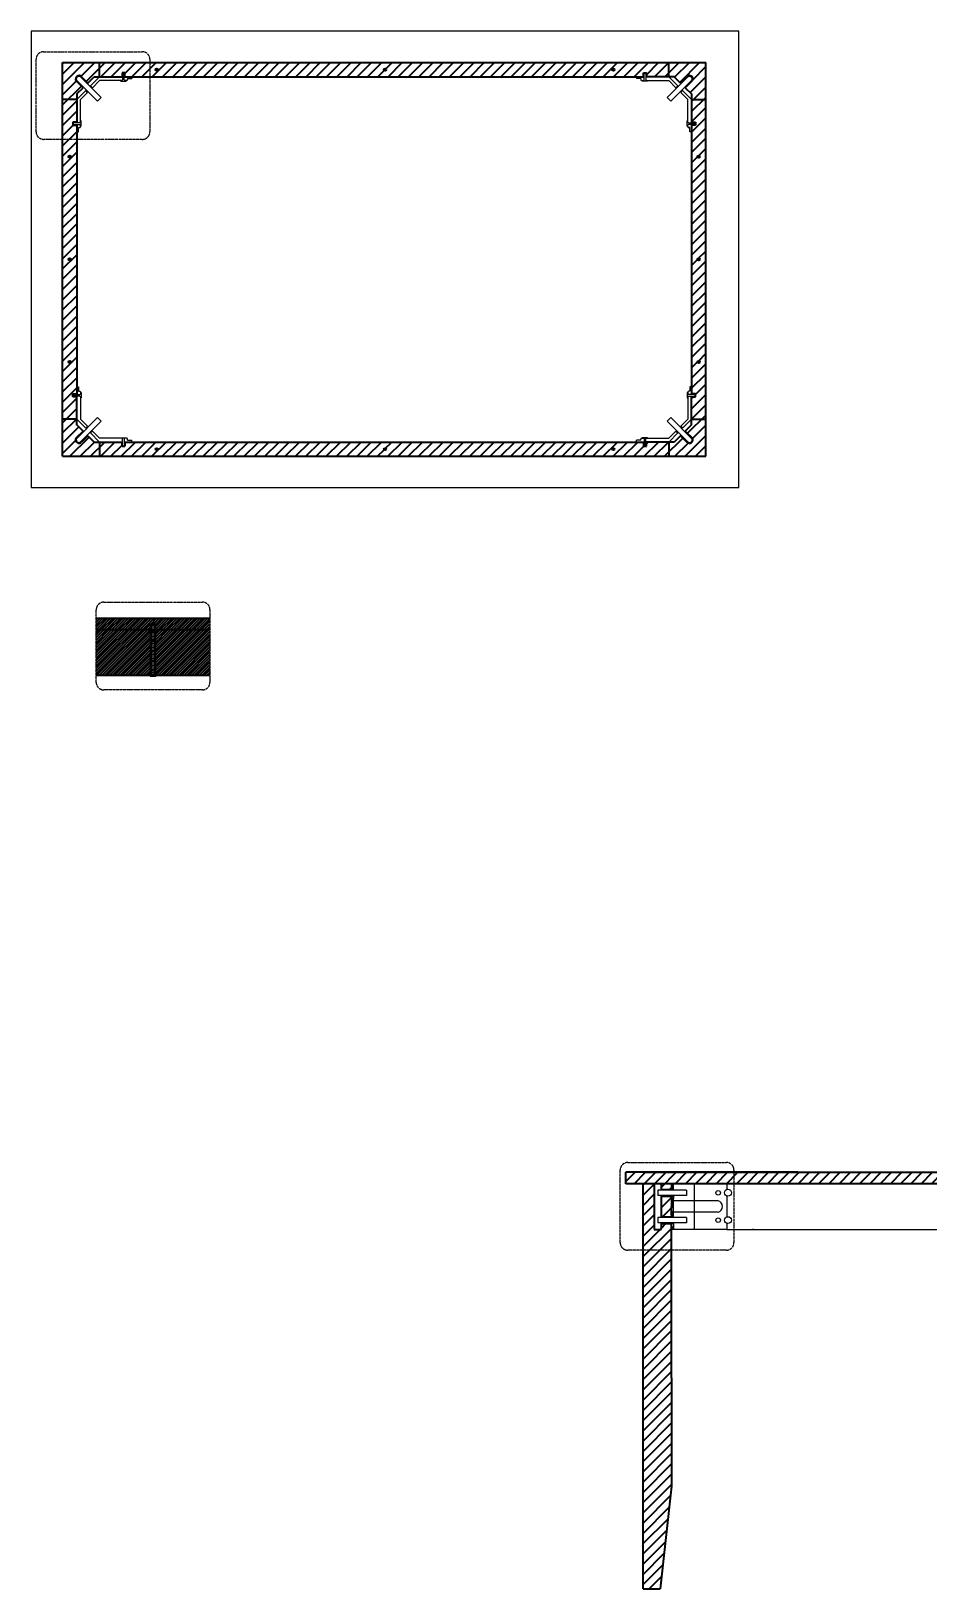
# Model space of a CAD drawing. Header units: millimetres. Extents: x 580 to 8071, y -310 to 9213.
# Drawn here: x 4716 to 6289, y -290 to 2440 of the extents above; entities that cross this region are included whole.
import ezdxf

# ---------------------------------------------------------------- set-up
doc = ezdxf.new("R2010")
doc.units = ezdxf.units.MM
doc.linetypes.add('ACAD_ISO04W100', pattern=[30, 24, -3, 0, -3])
doc.layers.add('IF-DETL', color=4, linetype='Continuous', lineweight=35)
doc.layers.add('IF-FURN', color=7, linetype='Continuous', lineweight=35)
for name, color, linetype in [('Layer1', 1, 'Continuous'), ('Layer2', 8, 'Continuous'), ('linee sezione', 3, 'ACAD_ISO04W100')]:
    doc.layers.add(name, color=color, linetype=linetype)
pattern_1 = [(45, (0, 0), (-8.980256121069154, 8.980256121069154), [])]

msp = doc.modelspace()

# ---------------------------------------------------------------- hatches: boundary and pattern name
at = {"layer": 'IF-DETL'}
h = msp.add_hatch(dxfattribs=at)
h.set_pattern_fill('ANSI31', color=256, scale=4)
h.set_pattern_definition(pattern_1)
h.paths.add_polyline_path([(5833.382532994774, 2385.215700203516), (5733.382532994774, 2385.215700203516), (4836.446470150357, 2385.215700203516), (4836.446470150357, 2360.215700203516), (4875.599249454284, 2360.215700203516), (4875.599249454284, 2367.399631686762), (4880.720606559237, 2367.399631686762), (4880.72060560164, 2360.215700203516), (5789.10839754349, 2360.215700203516), (5789.108396585893, 2367.399631686762), (5794.229753690846, 2367.399631686762), (5794.229753690846, 2360.215700203516), (5833.382532994774, 2360.215700203516)])
edge = h.paths.add_edge_path(flags=16)
edge.add_arc((4936.446470150357, 2372.715700203516), 2, 0, 360)
edge = h.paths.add_edge_path(flags=16)
edge.add_arc((5336.446470150357, 2372.715700203516), 2, 0, 360)
edge = h.paths.add_edge_path(flags=16)
edge.add_arc((5736.446470150357, 2372.715700203516), 2, 0, 360)
edge = h.paths.add_edge_path()
edge.add_line((4836.446470150357, 2385.215700203516), (4833.382532994774, 2385.215700203516))
edge.add_line((4833.382532994774, 2385.215700203516), (4771.446470150357, 2385.215700203516))
edge.add_line((4771.446470150357, 2385.215700203516), (4771.446470150357, 2320.215700203516))
edge.add_line((4771.446470150357, 2320.215700203516), (4796.446470150357, 2320.215700203516))
edge.add_line((4796.446470150357, 2320.215700203516), (4796.446470150357, 2330.180420572332))
edge.add_line((4796.446470150357, 2330.180420572332), (4807.37198176483, 2340.95716530451))
edge.add_line((4807.37198176483, 2340.95716530451), (4794.921059993388, 2353.647708726557))
edge.add_arc((4800.247758812797, 2356.381576035325), 5.987299121861563, 47.017215789873774, 207.1686440012671, ccw=False)
edge.add_line((4804.329771093031, 2360.761636139783), (4815.795747564544, 2349.255066307274))
edge.add_line((4815.795747564544, 2349.255066307274), (4826.896369875145, 2360.215700203516))
edge.add_line((4826.896369875145, 2360.215700203516), (4836.446470150357, 2360.215700203516))
edge.add_line((4836.446470150357, 2360.215700203516), (4836.446470150357, 2385.215700203516))
h.paths.add_polyline_path([(4796.446470150357, 2275.753061896906), (4789.26253866711, 2275.753061896906), (4789.262536829384, 2276.841396549738), (4789.26253866711, 2280.874419001859), (4796.446470150357, 2280.874418044262), (4796.446470150357, 2320.215700203516), (4771.446470150357, 2320.215700203516), (4771.446470150357, 1760.215700203516), (4796.446470150357, 1760.215700203516), (4796.446470150357, 1799.55698236277), (4789.26253866711, 1799.556981405173), (4789.26253866711, 1804.678338510126), (4796.446470150357, 1804.678338510126)])
edge = h.paths.add_edge_path(flags=16)
edge.add_arc((4783.946470150357, 2220.215700203516), 2, 0, 360)
edge = h.paths.add_edge_path(flags=16)
edge.add_arc((4783.946470150357, 2040.215700203516), 2, 0, 360)
edge = h.paths.add_edge_path(flags=16)
edge.add_arc((4783.946470150357, 1860.215700203516), 2, 0, 360)
edge = h.paths.add_edge_path()
edge.add_line((4807.37198176483, 1739.474235102522), (4796.446470150357, 1750.250979834701))
edge.add_line((4796.446470150357, 1750.250979834701), (4796.446470150357, 1760.215700203516))
edge.add_line((4796.446470150357, 1760.215700203516), (4771.446470150357, 1760.215700203516))
edge.add_line((4771.446470150357, 1760.215700203516), (4771.446470150357, 1695.215700203516))
edge.add_line((4771.446470150357, 1695.215700203516), (4836.446470150357, 1695.215700203516))
edge.add_line((4836.446470150357, 1695.215700203516), (4836.446470150357, 1720.215700203516))
edge.add_line((4836.446470150357, 1720.215700203516), (4826.896369875145, 1720.215700203516))
edge.add_line((4826.896369875145, 1720.215700203516), (4815.795747564544, 1731.176334099758))
edge.add_line((4815.795747564544, 1731.176334099758), (4804.642217660668, 1719.983316999402))
edge.add_arc((4800.247758812797, 1724.049824371707), 5.98729912186195, 152.831355998731, 317.21970321198273, ccw=False)
edge.add_line((4794.921059993388, 1726.783691680475), (4807.37198176483, 1739.474235102522))
h.paths.add_polyline_path([(5833.382532994774, 1720.215700203516), (5794.229753690846, 1720.215700203516), (5794.229753690846, 1713.03176872027), (5793.141419038015, 1713.03176872027), (5789.108396585893, 1713.03176872027), (5789.10839754349, 1720.215700203516), (5782.822532994775, 1720.215700203516), (4880.72060560164, 1720.215700203516), (4880.720606559237, 1713.03176872027), (4875.599249454284, 1713.03176872027), (4875.599249454284, 1720.215700203516), (4836.446470150357, 1720.215700203516), (4836.446470150357, 1695.215700203516), (5833.382532994774, 1695.215700203516)])
edge = h.paths.add_edge_path(flags=16)
edge.add_arc((4936.446470150357, 1707.715700203516), 2, 0, 360)
edge = h.paths.add_edge_path(flags=16)
edge.add_arc((5336.446470150357, 1707.715700203516), 2, 0, 360)
edge = h.paths.add_edge_path(flags=16)
edge.add_arc((5736.446470150357, 1707.715700203516), 2, 0, 360)
edge = h.paths.add_edge_path()
edge.add_line((5898.382532994774, 1760.215700203516), (5873.382532994774, 1760.215700203516))
edge.add_line((5873.382532994774, 1760.215700203516), (5873.382532994774, 1750.250979834701))
edge.add_line((5873.382532994774, 1750.250979834701), (5862.457021380301, 1739.474235102522))
edge.add_line((5862.457021380301, 1739.474235102522), (5874.907943151742, 1726.783691680477))
edge.add_arc((5869.581244332332, 1724.049824371707), 5.987299121862995, -132.9827842100243, 27.168644001274686, ccw=False)
edge.add_line((5865.499232052106, 1719.669764267242), (5854.033255580586, 1731.176334099758))
edge.add_line((5854.033255580586, 1731.176334099758), (5842.932633269986, 1720.215700203516))
edge.add_line((5842.932633269986, 1720.215700203516), (5833.382532994774, 1720.215700203516))
edge.add_line((5833.382532994774, 1720.215700203516), (5833.382532994774, 1695.215700203516))
edge.add_line((5833.382532994774, 1695.215700203516), (5898.382532994774, 1695.215700203516))
edge.add_line((5898.382532994774, 1695.215700203516), (5898.382532994774, 1760.215700203516))
h.paths.add_polyline_path([(5898.382532994774, 1860.215700203516), (5898.382532994774, 2320.215700203516), (5873.382532994774, 2320.215700203516), (5873.382532994775, 2280.874418044262), (5880.566464478021, 2280.874419001859), (5880.566464478021, 2275.753061896906), (5873.382532994773, 2275.753061896906), (5873.382532994774, 1804.678338510126), (5880.566464478021, 1804.678338510126), (5880.566466315747, 1803.590003857295), (5880.566464478021, 1799.556981405173), (5873.382532994774, 1799.55698236277), (5873.382532994774, 1760.215700203516), (5898.382532994774, 1760.215700203516)])
edge = h.paths.add_edge_path(flags=16)
edge.add_arc((5885.882532994774, 1860.215700203516), 2, 0, 360)
edge = h.paths.add_edge_path(flags=16)
edge.add_arc((5885.882532994774, 2040.215700203516), 2, 0, 360)
edge = h.paths.add_edge_path(flags=16)
edge.add_arc((5885.882532994774, 2220.215700203516), 2, 0, 360)
edge = h.paths.add_edge_path()
edge.add_line((5898.382532994774, 2385.215700203516), (5833.382532994774, 2385.215700203516))
edge.add_line((5833.382532994774, 2385.215700203516), (5833.382532994774, 2360.215700203516))
edge.add_line((5833.382532994774, 2360.215700203516), (5842.932633269986, 2360.215700203516))
edge.add_line((5842.932633269986, 2360.215700203516), (5854.033255580586, 2349.255066307274))
edge.add_line((5854.033255580586, 2349.255066307274), (5865.18678548445, 2360.448083407618))
edge.add_arc((5869.581244332332, 2356.381576035325), 5.987299121861417, -27.16864400127872, 137.2197032121292, ccw=False)
edge.add_line((5874.907943151741, 2353.647708726555), (5862.457021380301, 2340.95716530451))
edge.add_line((5862.457021380301, 2340.95716530451), (5873.382532994774, 2330.180420572332))
edge.add_line((5873.382532994774, 2330.180420572332), (5873.382532994774, 2320.215700203516))
edge.add_line((5873.382532994774, 2320.215700203516), (5898.382532994774, 2320.215700203516))
edge.add_line((5898.382532994774, 2320.215700203516), (5898.382532994774, 2385.215700203516))
h = msp.add_hatch(dxfattribs=at)
h.set_pattern_fill('ANSI31', color=256, scale=4)
h.set_pattern_definition(pattern_1)
h.paths.add_polyline_path([(6998.525453313792, 440.4821447089162), (6697.190721327781, 440.4821447089162), (5788.525453313792, 440.4821447089162), (5758.525453313792, 440.4821447089162), (5758.525453313792, 420.4821447089162), (6998.525453313792, 420.4821447089162)])
h.paths.add_polyline_path([(5838.525453313792, 346.6300679718106), (5838.52545331379, 350.4821447089171), (5820.087200793007, 350.482144708918), (5820.087200793007, 341.9821447089153), (5820.087200793007, 340.4821447089162), (5808.087200793007, 340.4821447089162), (5808.087200793007, 341.9821447089162), (5808.087200793007, 420.4821447089162), (5788.525453313792, 420.4821447089162), (5788.525453313792, -289.5178552910838), (5818.525453313792, -289.5178552910838), (5838.525453313792, -109.5178552910836), (5838.525453313792, 80.43360524001127)])
h.paths.add_polyline_path([(6968.525453313792, 420.4821447089162), (6948.963705834577, 420.4821447089162), (6948.963705834577, 418.9821447089162), (6948.963705834577, 341.9821447089162), (6948.963705834577, 340.4821447089162), (6936.963705834577, 340.4821447089162), (6936.963705834577, 341.9821447089153), (6936.963705834577, 350.482144708918), (6918.525453313794, 350.4821447089171), (6918.525453313794, 347.4821447089171), (6918.525453313792, 80.43360524001127), (6918.525453313792, -109.5178552910834), (6938.525453313792, -289.5178552910838), (6968.525453313792, -289.5178552910838)])
h.paths.add_polyline_path([(6936.963705834577, 418.9821447089162), (6936.963705834577, 420.4821447089162), (6918.525453313792, 420.4821447089162), (6918.525453313792, 413.4821447089162), (6918.525453313792, 410.4821447089162), (6936.963705834577, 410.4821447089162)], flags=17)
h.paths.add_polyline_path([(6936.963705834576, 398.4821447089162), (6918.525453313792, 398.4821447089143), (6918.525453313792, 395.4821447089162), (6918.525453313792, 388.4821447089162), (6918.525453313792, 380.4821447089162), (6918.525453313793, 365.4821447089171), (6918.525453313793, 362.4821447089171), (6936.963705834577, 362.482144708918)], flags=17)
h.paths.add_polyline_path([(5838.525453313792, 413.4821447089162), (5838.525453313792, 420.4821447089162), (5820.087200793007, 420.4821447089162), (5820.087200793007, 418.9821447089162), (5820.087200793007, 410.4821447089162), (5838.525453313792, 410.4821447089162)], flags=17)
h.paths.add_polyline_path([(5838.525453313792, 380.4821447089171), (5838.525453313792, 395.4821447089162), (5838.525453313792, 398.4821447089143), (5820.087200793008, 398.4821447089162), (5820.087200793007, 362.482144708918), (5838.525453313791, 362.4821447089171), (5838.525453313791, 365.4821447089171), (5838.525453313792, 372.4821447089171)], flags=17)
h.paths.add_polyline_path([(5841.525453313789, 420.4821447089162), (5838.525453313792, 420.4821447089162), (5838.525453313792, 413.4821447089162), (5838.525453313792, 410.4821447089162), (5841.525453313789, 410.4821447089162), (5841.525453313792, 414.6636513938838)])
h.paths.add_polyline_path([(5841.525453313792, 395.4821447089162), (5841.525453313789, 398.4821447089162), (5838.525453313792, 398.4821447089162), (5838.525453313792, 395.4821447089162), (5838.525453313792, 380.4821447089171), (5838.525453313792, 372.4821447089171), (5838.525453313791, 365.4821447089171), (5838.525453313791, 362.4821447089171), (5841.525453313789, 362.482144708918), (5841.525453313792, 366.6636513938856)])
h.paths.add_polyline_path([(5841.52545331379, 347.4821447089171), (5841.525453313789, 350.4821447089162), (5838.52545331379, 350.4821447089171), (5838.525453313792, 346.6300679718106), (5838.52545331379, 340.4821447089162), (5841.52545331379, 340.4821447089162)])
h.paths.add_polyline_path([(6918.525453313792, 420.4821447089162), (6915.525453313796, 420.4821447089162), (6915.525453313792, 413.4821447089162), (6915.525453313796, 410.4821447089162), (6918.525453313792, 410.4821447089162), (6918.525453313792, 413.4821447089162)])
h.paths.add_polyline_path([(6918.525453313792, 388.4821447089162), (6918.525453313792, 395.4821447089162), (6918.525453313792, 398.4821447089162), (6915.525453313796, 398.4821447089162), (6915.525453313792, 394.3006380239467), (6915.525453313793, 365.4821447089171), (6915.525453313796, 362.482144708918), (6918.525453313793, 362.4821447089171), (6918.525453313793, 365.4821447089171), (6918.525453313792, 380.4821447089162)])
h.paths.add_polyline_path([(6918.525453313794, 347.4821447089171), (6918.525453313794, 350.4821447089171), (6915.525453313796, 350.4821447089162), (6915.525453313792, 346.3006380239476), (6915.525453313794, 340.4821447089162), (6918.525453313794, 340.4821447089162)])

# ---------------------------------------------------------------- linework, layer by layer
at = {"layer": 'IF-DETL', "linetype": 'Continuous'}
for p, q in [((4830.442761306931, 1408.965179179582), (4832.980611600035, 1411.503029472686)), ((4830.442761306931, 1404.475051119048), (4837.470739660569, 1411.503029472686)), ((4830.442761306931, 1399.984923058514), (4841.960867721103, 1411.503029472686)), ((4830.442761306932, 1395.49479499798), (4846.450995781638, 1411.503029472686)), ((4830.442761306931, 1391.004666937445), (4850.941123842173, 1411.503029472686)), ((4830.442761306931, 1386.51453887691), (4855.431251902707, 1411.503029472686)), ((4830.442761306931, 1373.044154695307), (4868.901636084311, 1411.503029472686)), ((4830.442761306931, 1364.063898574238), (4877.881892205381, 1411.503029472687)), ((4830.442761306931, 1359.573770513703), (4882.372020265915, 1411.503029472686)), ((4830.442761306931, 1355.083642453169), (4886.862148326449, 1411.503029472686)), ((4830.442761306931, 1341.613258271564), (4900.332532508053, 1411.503029472686)), ((4830.442761306931, 1337.12313021103), (4904.822660568588, 1411.503029472686)), ((4830.442761306931, 1323.652746029426), (4918.293044750191, 1411.503029472686)), ((4830.442761306931, 1319.162617968892), (4922.783172810726, 1411.503029472686)), ((4831.763428931796, 1311.503029472686), (4931.763428931796, 1411.503029472686)), ((4836.253556992329, 1311.503029472686), (4926.244958672043, 1401.4944311524)), ((4839.921379963243, 1391.503029472687), (4859.921379963242, 1411.503029472686)), ((4844.411508023777, 1391.503029472686), (4864.411508023776, 1411.503029472686)), ((4853.391764144846, 1391.503029472686), (4873.391764144845, 1411.503029472686)), ((4871.352276386984, 1391.503029472686), (4891.352276386984, 1411.503029472687)), ((4875.842404447519, 1391.503029472686), (4895.842404447519, 1411.503029472686)), ((4889.312788629122, 1391.503029472686), (4909.312788629121, 1411.503029472686)), ((4893.802916689657, 1391.503029472686), (4913.802916689657, 1411.503029472686)), ((4907.273300871261, 1391.503029472687), (4927.27330087126, 1411.503029472686)), ((4920.743685052865, 1391.503029472686), (4926.244958672044, 1397.004303091866)), ((4925.233813113399, 1391.503029472687), (4926.244958672043, 1392.514175031331)), ((4926.392054439695, 1401.641526920052), (4936.253556992329, 1411.503029472686)), ((4930.882182500229, 1401.641526920051), (4940.743685052864, 1411.503029472686)), ((4933.744958672043, 1400.014175031331), (4945.233813113398, 1411.503029472686)), ((4933.744958672043, 1395.524046970796), (4949.723941173934, 1411.503029472686)), ((4933.744958672044, 1377.563534728658), (4967.684453416072, 1411.503029472686)), ((4933.744958672044, 1373.073406668124), (4972.174581476606, 1411.503029472686)), ((4933.744958672043, 1364.093150547054), (4981.154837597675, 1411.503029472686)), ((4933.744958672044, 1359.60302248652), (4985.64496565821, 1411.503029472686)), ((4933.744958672044, 1355.112894425986), (4990.135093718744, 1411.503029472686)), ((4933.744958672043, 1346.132638304916), (4999.115349839814, 1411.503029472686)), ((4933.744958672043, 1341.642510244381), (5003.605477900348, 1411.503029472686)), ((4933.744958672044, 1337.152382183847), (5008.095605960882, 1411.503029472686)), ((4933.744958672043, 1328.172126062778), (5017.075862081952, 1411.503029472686)), ((4933.744958672043, 1323.681998002243), (5021.565990142486, 1411.503029472686)), ((4933.744958672043, 1319.191869941708), (5026.056118203021, 1411.503029472686)), ((4934.214069234467, 1391.503029472686), (4954.214069234467, 1411.503029472686)), ((4935.036374324091, 1311.503029472686), (5029.678062020442, 1406.144717169037)), ((4938.704197295003, 1391.503029472686), (4958.704197295003, 1411.503029472687)), ((4939.526502384625, 1311.503029472686), (5029.678062020442, 1401.654589108503)), ((4943.194325355537, 1391.503029472686), (4963.194325355537, 1411.503029472686)), ((4948.506758505694, 1311.503029472686), (5029.678062020442, 1392.674332987434)), ((4956.664709537141, 1391.503029472686), (4976.664709537141, 1411.503029472686)), ((4974.625221779279, 1391.503029472686), (4994.625221779279, 1411.503029472686)), ((4992.585734021417, 1391.503029472686), (5012.585734021417, 1411.503029472686)), ((5010.546246263555, 1391.503029472686), (5029.678062020442, 1410.634845229572)), ((5024.016630445159, 1391.503029472686), (5029.678062020442, 1397.164461047969)), ((4830.442761306931, 1382.024410816376), (4839.921379963243, 1391.503029472687)), ((4830.442761306931, 1377.534282755841), (4844.411508023777, 1391.503029472686)), ((4830.442761306931, 1368.554026634772), (4853.391764144846, 1391.503029472686)), ((4830.442761306931, 1350.593514392634), (4871.352276386984, 1391.503029472686)), ((4830.442761306932, 1346.103386332099), (4875.842404447519, 1391.503029472686)), ((4830.442761306931, 1332.633002150495), (4889.312788629122, 1391.503029472686)), ((4830.442761306932, 1328.142874089961), (4893.802916689657, 1391.503029472686)), ((4830.442761306931, 1314.672489908357), (4907.273300871261, 1391.503029472687)), ((4840.743685052865, 1311.503029472686), (4920.743685052865, 1391.503029472686)), ((4845.233813113399, 1311.503029472687), (4925.233813113399, 1391.503029472687)), ((4849.723941173934, 1311.503029472686), (4926.244958672043, 1388.024046970796)), ((4854.214069234467, 1311.503029472686), (4926.244958672043, 1383.533918910262)), ((4858.704197295003, 1311.503029472686), (4926.244958672043, 1379.043790849727)), ((4863.194325355537, 1311.503029472686), (4926.244958672044, 1374.553662789193)), ((4867.684453416072, 1311.503029472686), (4926.244958672044, 1370.063534728658)), ((4872.174581476606, 1311.503029472686), (4926.244958672044, 1365.573406668124)), ((4933.744958672044, 1391.033918910262), (4934.214069234467, 1391.503029472686)), ((4933.744958672044, 1386.543790849728), (4938.704197295003, 1391.503029472686)), ((4933.744958672044, 1382.053662789193), (4943.194325355537, 1391.503029472686)), ((4933.744958672043, 1368.583278607589), (4956.664709537141, 1391.503029472686)), ((4933.744958672043, 1350.62276636545), (4974.625221779279, 1391.503029472686)), ((4933.744958672043, 1332.662254123312), (4992.585734021417, 1391.503029472686)), ((4933.744958672044, 1314.701741881174), (5010.546246263555, 1391.503029472686)), ((4944.01663044516, 1311.503029472687), (5024.016630445159, 1391.503029472686)), ((4952.996886566229, 1311.503029472686), (5029.678062020442, 1388.184204926899)), ((4957.487014626763, 1311.503029472686), (5029.678062020442, 1383.694076866365)), ((4961.977142687299, 1311.503029472687), (5029.678062020443, 1379.20394880583)), ((4966.467270747833, 1311.503029472686), (5029.678062020442, 1374.713820745295)), ((4970.957398808367, 1311.503029472686), (5029.678062020442, 1370.223692684761)), ((4975.447526868902, 1311.503029472686), (5029.678062020442, 1365.733564624226)), ((4876.664709537142, 1311.503029472687), (4926.244958672043, 1361.083278607589)), ((4881.154837597675, 1311.503029472686), (4926.244958672043, 1356.593150547054)), ((4885.64496565821, 1311.503029472686), (4926.244958672044, 1352.10302248652)), ((4890.135093718744, 1311.503029472686), (4926.244958672044, 1347.612894425986)), ((4894.62522177928, 1311.503029472687), (4926.244958672043, 1343.12276636545)), ((4899.115349839814, 1311.503029472686), (4926.244958672043, 1338.632638304916)), ((4979.937654929437, 1311.503029472687), (5029.678062020441, 1361.243436563691)), ((4984.427782989971, 1311.503029472686), (5029.678062020442, 1356.753308503157)), ((4988.917911050505, 1311.503029472686), (5029.678062020442, 1352.263180442623)), ((4993.40803911104, 1311.503029472686), (5029.678062020442, 1347.773052382088)), ((4997.898167171575, 1311.503029472686), (5029.678062020442, 1343.282924321553)), ((5002.388295232109, 1311.503029472686), (5029.678062020442, 1338.792796261019)), ((4903.605477900348, 1311.503029472686), (4926.244958672043, 1334.142510244381)), ((4908.095605960883, 1311.503029472686), (4926.244958672044, 1329.652382183847)), ((4912.585734021418, 1311.503029472687), (4926.244958672043, 1325.162254123312)), ((4917.075862081952, 1311.503029472686), (4926.244958672043, 1320.672126062778)), ((4921.565990142486, 1311.503029472686), (4926.244958672043, 1316.181998002243)), ((4926.056118203021, 1311.503029472686), (4926.244958672043, 1311.691869941708)), ((5006.878423292644, 1311.503029472686), (5029.678062020442, 1334.302668200484)), ((5011.368551353178, 1311.503029472686), (5029.678062020442, 1329.81254013995)), ((5015.858679413713, 1311.503029472686), (5029.678062020442, 1325.322412079415)), ((5020.348807474247, 1311.503029472686), (5029.678062020442, 1320.832284018881)), ((5024.838935534782, 1311.503029472686), (5029.678062020442, 1316.342155958346)), ((5029.329063595316, 1311.503029472686), (5029.678062020441, 1311.852027897811))]:
    msp.add_line(p, q, dxfattribs=at)
at = {"layer": 'IF-FURN'}
for p, q in [((4771.446470150357, 2385.215700203516), (5898.382532994774, 2385.215700203516)), ((4771.446470150357, 1695.215700203516), (4771.446470150357, 2385.215700203516)), ((4836.446470150357, 2360.215700203516), (4836.446470150357, 2385.215700203516)), ((5833.382532994774, 2360.215700203516), (5833.382532994774, 2385.215700203516)), ((5898.382532994774, 1695.215700203516), (5898.382532994774, 2385.215700203516)), ((4807.37198176483, 2340.95716530451), (4794.921059993389, 2353.647708726556)), ((4815.795747564544, 2349.255066307274), (4804.642217660666, 2360.448083407633)), ((4815.795747564544, 2349.255066307274), (4826.896369875145, 2360.215700203516)), ((4826.896369875145, 2360.215700203516), (4875.599249454284, 2360.215700203516)), ((4880.720606559237, 2367.399631686762), (4875.599249454284, 2367.399631686762)), ((4875.599249454284, 2367.399631686762), (4875.599249454284, 2360.215700203516)), ((4880.72060560164, 2360.215700203516), (4880.720606559237, 2367.399631686762)), ((4880.720605601641, 2360.215700203516), (5789.108397543491, 2360.215700203516)), ((5789.10839754349, 2360.215700203516), (5789.108396585893, 2367.399631686762)), ((5789.108396585893, 2367.399631686762), (5794.229753690846, 2367.399631686762)), ((5794.229753690846, 2367.399631686762), (5794.229753690846, 2360.215700203516)), ((5842.932633269986, 2360.215700203516), (5794.229753690846, 2360.215700203516)), ((5854.033255580586, 2349.255066307274), (5842.932633269986, 2360.215700203516)), ((5854.033255580586, 2349.255066307274), (5865.186785484465, 2360.448083407633)), ((5862.457021380301, 2340.95716530451), (5874.907943151742, 2353.647708726556)), ((4796.446470150357, 2330.180420572332), (4807.37198176483, 2340.95716530451)), ((4796.446470150357, 2330.180420572332), (4796.446470150358, 2280.874418044262)), ((5862.457021380301, 2340.95716530451), (5873.382532994774, 2330.180420572332)), ((5873.382532994774, 2330.180420572332), (5873.382532994773, 2280.874418044262)), ((4796.446470150357, 2320.215700203516), (4771.446470150357, 2320.215700203516)), ((5873.382532994774, 2320.215700203516), (5898.382532994774, 2320.215700203516)), ((4796.446470150357, 2280.874418044262), (4789.26253866711, 2280.874419001859)), ((4789.26253866711, 2280.874419001859), (4789.26253866711, 2275.753061896906)), ((4789.26253866711, 2275.753061896906), (4796.446470150357, 2275.753061896906)), ((4796.446470150357, 2275.753061896906), (4796.446470150357, 1804.678338510126)), ((5873.382532994774, 2280.874418044262), (5880.566464478021, 2280.874419001859)), ((5880.566464478021, 2275.753061896906), (5873.382532994774, 2275.753061896906)), ((5873.382532994773, 2275.753061896906), (5873.382532994774, 1804.678338510126)), ((5880.566464478021, 2280.874419001859), (5880.566464478021, 2275.753061896906)), ((4789.26253866711, 1799.556981405173), (4789.26253866711, 1804.678338510126)), ((4789.26253866711, 1804.678338510126), (4796.446470150357, 1804.678338510126)), ((5880.566464478021, 1804.678338510126), (5873.382532994774, 1804.678338510126)), ((5880.566464478021, 1799.556981405173), (5880.566464478021, 1804.678338510126)), ((4796.446470150357, 1799.55698236277), (4789.26253866711, 1799.556981405173)), ((4796.446470150357, 1749.89111986399), (4796.446470150357, 1799.55698236277)), ((5873.382532994774, 1749.89111986399), (5873.382532994773, 1799.55698236277)), ((5873.382532994774, 1799.55698236277), (5880.566464478021, 1799.556981405173)), ((4796.446470150357, 1760.215700203516), (4771.446470150357, 1760.215700203516)), ((4796.446470150357, 1750.250979834701), (4807.37198176483, 1739.474235102522)), ((5862.457021380301, 1739.474235102522), (5873.382532994774, 1750.250979834701)), ((5873.382532994774, 1760.215700203516), (5898.382532994774, 1760.215700203516)), ((4807.37198176483, 1739.474235102522), (4794.921059993389, 1726.783691680476)), ((4815.795747564544, 1731.176334099758), (4804.642217660666, 1719.983316999399)), ((4815.795747564544, 1731.176334099758), (4826.896369875145, 1720.215700203516)), ((4826.896369875145, 1720.215700203516), (4875.599249454284, 1720.215700203516)), ((4836.446470150357, 1720.215700203516), (4836.446470150357, 1695.215700203516)), ((4875.599249454284, 1713.03176872027), (4875.599249454284, 1720.215700203516)), ((4880.72060560164, 1720.215700203516), (5789.10839754349, 1720.215700203516)), ((4880.72060560164, 1720.215700203516), (4880.720606559237, 1713.03176872027)), ((5789.10839754349, 1720.215700203516), (5789.108396585893, 1713.03176872027)), ((5842.932633269986, 1720.215700203516), (5794.229753690846, 1720.215700203516)), ((5794.229753690846, 1713.03176872027), (5794.229753690846, 1720.215700203516)), ((5833.382532994774, 1720.215700203516), (5833.382532994774, 1695.215700203516)), ((5854.033255580586, 1731.176334099758), (5865.186785484465, 1719.983316999399)), ((5862.457021380301, 1739.474235102522), (5874.907943151742, 1726.783691680476)), ((4771.446470150357, 1695.215700203516), (5898.382532994774, 1695.215700203516)), ((4875.599249454284, 1713.03176872027), (4880.720606559237, 1713.03176872027)), ((5789.108396585893, 1713.03176872027), (5794.229753690846, 1713.03176872027)), ((4830.442761306931, 1411.503029472686), (5029.678062020441, 1411.503029472686)), ((4926.244958672043, 1311.503029472686), (4926.244958672043, 1401.641526920051)), ((4926.244958672043, 1401.641526920051), (4933.744958672043, 1401.641526920051)), ((4933.744958672043, 1401.641526920051), (4933.744958672043, 1311.503029472686)), ((4830.442761306931, 1391.503029472686), (4926.244958672043, 1391.503029472686)), ((4933.744958672042, 1391.503029472686), (5029.678062020441, 1391.503029472686)), ((4830.442761306931, 1311.503029472686), (4926.244958672043, 1311.503029472686)), ((4933.744958672043, 1311.503029472686), (5029.678062020441, 1311.503029472686)), ((6059.860185299804, 440.4821447089162), (5758.525453313792, 440.4821447089162)), ((5758.525453313792, 420.4821447089162), (5758.525453313792, 440.4821447089162)), ((5788.525453313792, 440.4821447089162), (6968.525453313792, 440.4821447089162)), ((6998.525453313792, 420.4821447089162), (5758.525453313792, 420.4821447089162)), ((5788.525453313792, -289.5178552910838), (5788.525453313792, 420.4821447089162)), ((5788.525453313792, 420.4821447089162), (5788.525453313792, 420.4821447089162)), ((5808.087200793007, 418.9821447089162), (5808.087200793007, 420.4821447089162)), ((5808.087200793007, 418.9821447089162), (5808.087200793007, 341.9821447089162)), ((5820.087200793007, 420.4821447089162), (5820.087200793007, 418.9821447089162)), ((5820.087200793007, 418.9821447089162), (5820.087200793007, 410.4821447089162)), ((5820.087200793007, 410.4821447089162), (5838.525453313792, 410.4821447089162)), ((5838.525453313792, 420.4821447089162), (5838.525453313792, 413.4821447089162)), ((5838.525453313792, 413.4821447089162), (5838.525453313792, 410.4821447089162)), ((5820.087200793008, 398.4821447089162), (5820.087200793007, 362.482144708918)), ((5820.087200793008, 398.4821447089162), (5838.525453313792, 398.4821447089143)), ((5838.525453313792, 395.4821447089162), (5838.525453313792, 398.4821447089162)), ((5838.525453313792, 395.4821447089162), (5838.525453313792, 380.4821447089162)), ((5820.087200793007, 362.482144708918), (5838.525453313791, 362.4821447089171)), ((5838.525453313791, 365.4821447089171), (5838.525453313792, 380.4821447089171)), ((5838.525453313792, 372.4821447089171), (5838.525453313791, 365.4821447089171)), ((5838.525453313791, 365.4821447089171), (5838.525453313791, 362.4821447089171)), ((5808.087200793007, 341.9821447089162), (5808.087200793007, 340.4821447089162)), ((5808.087200793007, 340.4821447089162), (5820.087200793007, 340.4821447089162)), ((5820.087200793007, 350.482144708918), (5820.087200793007, 341.9821447089153)), ((5820.087200793007, 350.482144708918), (5838.52545331379, 350.4821447089171)), ((5820.087200793007, 340.4821447089162), (5820.087200793007, 341.9821447089153)), ((5838.52545331379, 347.4821447089171), (5838.52545331379, 350.4821447089171)), ((5838.52545331379, 340.4821447089171), (5838.52545331379, 347.4821447089171)), ((5838.525453313792, 80.43360524001127), (5838.525453313792, 346.6300679718106)), ((5838.525453313792, 80.43360524001127), (5838.525453313792, -109.5178552910838)), ((5838.525453313792, -109.5178552910838), (5818.525453313792, -289.5178552910838)), ((5788.525453313792, -289.5178552910838), (5818.525453313792, -289.5178552910838))]:
    msp.add_line(p, q, dxfattribs=at)
msp.add_lwpolyline([(5854.033255580586, 1731.176334099758), (5842.932633269986, 1720.215700203516)], dxfattribs=at)
for centre in [(4936.446470150357, 2372.715700203516), (5336.446470150357, 2372.715700203516), (5736.446470150357, 2372.715700203516), (4783.946470150357, 2220.215700203516), (5885.882532994774, 2220.215700203516), (4783.946470150357, 2040.215700203516), (5885.882532994774, 2040.215700203516), (4783.946470150357, 1860.215700203516), (5885.882532994774, 1860.215700203516), (4936.446470150357, 1707.715700203516), (5336.446470150357, 1707.715700203516), (5736.446470150357, 1707.715700203516)]:
    msp.add_circle(centre, 2, dxfattribs=at)
for centre, start, end in [((4800.247758812798, 2356.381576035325), 42.78029678806717, 207.1686440012638), ((5869.581244332333, 2356.381576035325), 332.8313559987494, 137.219703211964), ((4800.247758812798, 1724.049824371707), 152.8313559987348, 317.2197032119371), ((5869.581244332333, 1724.049824371707), 222.7802967880337, 27.16864400125165)]:
    msp.add_arc(centre, 5.987299121862014, start, end, dxfattribs=at)
at = {"layer": 'Layer1'}
for p, q in [((5956.446470150357, 2440.215700203516), (4716.446470150357, 2440.215700203516)), ((4716.446470150357, 2440.215700203516), (4716.446470150357, 1640.215700203516)), ((5956.446470150357, 1640.215700203516), (5956.446470150357, 2440.215700203516)), ((4716.446470150357, 1640.215700203516), (5956.446470150357, 1640.215700203516)), ((5935.085453313793, 340.4821447089162), (5980.363274543759, 340.4821428711912)), ((5973.335349315565, 340.4821447089162), (5980.363274543759, 340.4821428711912)), ((5974.026977390719, 340.4821447089162), (5980.363274543759, 340.4821428711912)), ((5980.363274543759, 340.4821447089162), (6776.687632083826, 340.4821447089162)), ((5982.718605465872, 340.4821428711912), (5980.363274543759, 340.4821428711912))]:
    msp.add_line(p, q, dxfattribs=at)
at = {"layer": 'Layer2'}
for p, q in [((4796.912665573866, 2353.241511162304), (4832.623285052488, 2317.404464242335)), ((4803.287862012137, 2359.594216914456), (4838.99848149076, 2323.757169994485)), ((4820.58833909731, 2344.357569150469), (4836.446470150357, 2360.215700203516)), ((4836.446470150357, 2353.680292919963), (4823.850268582761, 2341.084091352367)), ((4875.553468252627, 2353.680292919963), (4836.446470150357, 2353.680292919963)), ((4873.468299931606, 2352.734766456609), (4873.468299931606, 2353.680292919963)), ((4875.553468252627, 2353.680292919963), (4876.687543825214, 2354.819934777629)), ((4880.766387760894, 2353.680291082238), (4879.632312188303, 2354.819934777629)), ((4884.196470150356, 2353.680292919963), (4880.766385932149, 2353.680292919963)), ((4882.851556081914, 2353.680291082238), (4880.766387760894, 2353.680291082238)), ((4882.851556081914, 2352.734766456609), (4882.851556081914, 2353.680291082238)), ((4885.476470150355, 2357.215700203516), (4885.476470150355, 2355.215700203516)), ((4885.476470150355, 2357.215700203516), (4893.006470150356, 2357.215700203516)), ((4893.006470150356, 2360.215700203516), (4893.006470150356, 2357.215700203516)), ((5776.822532994775, 2360.215700203516), (5776.822532994775, 2357.215700203516)), ((5784.352532994775, 2357.215700203516), (5776.822532994775, 2357.215700203516)), ((5784.352532994775, 2357.215700203516), (5784.352532994775, 2355.215700203516)), ((5785.632532994775, 2353.680292919963), (5789.062617212981, 2353.680292919963)), ((5786.977447063216, 2352.734766456609), (5786.977447063216, 2353.680291082238)), ((5786.977447063216, 2353.680291082238), (5789.062615384237, 2353.680291082238)), ((5796.360703213524, 2352.734766456609), (5786.977447063216, 2352.734766456609)), ((5789.062615384237, 2353.680291082238), (5790.196690956827, 2354.819934777629)), ((5794.275534892504, 2353.680292919963), (5793.141459319917, 2354.819934777629)), ((5794.275534892504, 2353.680292919963), (5833.382532994774, 2353.680292919963)), ((5796.360703213524, 2352.734766456609), (5796.360703213524, 2353.680292919963)), ((5866.541141132993, 2359.594216914456), (5830.83052165437, 2323.757169994485)), ((5849.24066404782, 2344.357569150469), (5833.382532994774, 2360.215700203516)), ((5833.382532994774, 2353.680292919963), (5845.97873456237, 2341.084091352367)), ((5872.916337571264, 2353.241511162304), (5837.205718092642, 2317.404464242335)), ((4796.446470150357, 2320.215700203516), (4812.206147702851, 2335.97537775601)), ((4815.358343036643, 2332.726923386494), (4802.981877433909, 2320.215700203516)), ((4815.358343036643, 2332.726923386494), (4812.206147702851, 2335.97537775601)), ((4823.850268582761, 2341.084091352367), (4820.58833909731, 2344.357569150469)), ((4832.623285052488, 2317.404464242335), (4838.99848149076, 2323.757169994485)), ((5837.205718092642, 2317.404464242335), (5830.83052165437, 2323.757169994485)), ((5845.97873456237, 2341.084091352367), (5849.24066404782, 2344.357569150469)), ((5854.470660108487, 2332.726923386494), (5857.62285544228, 2335.97537775601)), ((5854.470660108487, 2332.726923386494), (5866.847125711221, 2320.215700203516)), ((5873.382532994774, 2320.215700203516), (5857.62285544228, 2335.97537775601)), ((4802.981877433909, 2280.920200203515), (4802.981877433909, 2320.215700203516)), ((5866.847125711221, 2280.920200203515), (5866.847125711221, 2320.215700203516)), ((4799.446470150357, 2263.655700203514), (4799.446470150357, 2271.185700203515)), ((4799.446470150357, 2271.185700203515), (4801.446470150357, 2271.185700203515)), ((4802.981877433909, 2280.920200203515), (4801.842233738518, 2279.786124630925)), ((4802.981875596184, 2275.707280695248), (4801.842233738518, 2276.841356267835)), ((4803.927402059539, 2283.005368524536), (4802.981877433909, 2283.005368524536)), ((4802.981875596184, 2273.622112374228), (4802.981875596184, 2275.707280695248)), ((4802.981877433909, 2272.465700203516), (4802.981877433908, 2273.622112374228)), ((4803.927402059539, 2273.622112374228), (4802.981875596184, 2273.622112374228)), ((5865.901601085592, 2283.005368524536), (5866.847125711221, 2283.005368524536)), ((5865.901601085592, 2273.622112374228), (5866.847127548946, 2273.622112374228)), ((5866.847125711221, 2280.920200203515), (5867.986769406612, 2279.786124630925)), ((5866.847127548946, 2275.707280695248), (5867.986769406612, 2276.841356267835)), ((5866.847127548946, 2273.622112374228), (5866.847127548946, 2275.707280695248)), ((5866.847125711221, 2272.465700203516), (5866.847125711222, 2273.622112374228)), ((5870.382532994774, 2271.185700203515), (5868.382532994774, 2271.185700203515)), ((5870.382532994774, 2263.655700203514), (5870.382532994774, 2271.185700203515)), ((4796.446470150357, 2263.655700203514), (4799.446470150357, 2263.655700203514)), ((5873.382532994774, 2263.655700203514), (5870.382532994774, 2263.655700203514)), ((4796.446470150357, 1816.775700203518), (4799.446470150357, 1816.775700203518)), ((4799.446470150357, 1816.775700203518), (4799.446470150357, 1809.245700203517)), ((4799.446470150357, 1809.245700203517), (4801.446470150357, 1809.245700203517)), ((4802.981875596184, 1804.724119711784), (4801.842233738518, 1803.590044139197)), ((4802.981877433909, 1807.965700203516), (4802.981877433909, 1806.809288032804)), ((4802.981875596184, 1806.809288032804), (4802.981875596184, 1804.724119711784)), ((4803.927402059539, 1806.809288032804), (4802.981875596184, 1806.809288032804)), ((4803.927402059539, 1806.809288032804), (4803.927402059539, 1797.426031882496)), ((5865.901601085592, 1806.809288032804), (5866.847127548946, 1806.809288032804)), ((5865.901601085592, 1806.809288032804), (5865.901601085592, 1797.426031882496)), ((5866.847125711221, 1807.965700203516), (5866.847125711221, 1806.809288032804)), ((5866.847127548946, 1806.809288032804), (5866.847127548946, 1804.724119711784)), ((5866.847127548946, 1804.724119711784), (5867.986769406612, 1803.590044139197)), ((5870.382532994774, 1809.245700203517), (5868.382532994774, 1809.245700203517)), ((5873.382532994774, 1816.775700203518), (5870.382532994774, 1816.775700203518)), ((5870.382532994774, 1816.775700203518), (5870.382532994774, 1809.245700203517)), ((4802.981877433909, 1799.511200203517), (4801.842233738518, 1800.645275776107)), ((4802.981877433909, 1799.511200203517), (4802.981877433909, 1760.215700203516)), ((4803.927402059539, 1797.426031882496), (4802.981877433909, 1797.426031882496)), ((5865.901601085592, 1797.426031882496), (5866.847125711221, 1797.426031882496)), ((5866.847125711221, 1799.511200203517), (5867.986769406612, 1800.645275776107)), ((5866.847125711221, 1799.511200203517), (5866.847125711221, 1760.215700203516)), ((4796.446470150357, 1760.215700203516), (4812.206147702851, 1744.456022651022)), ((4796.912665573866, 1727.189889244728), (4832.623285052488, 1763.026936164697)), ((4815.358343036643, 1747.704477020538), (4802.981877433909, 1760.215700203516)), ((4803.287862012137, 1720.837183492577), (4838.99848149076, 1756.674230412547)), ((4815.358343036643, 1747.704477020538), (4812.206147702851, 1744.456022651022)), ((4832.623285052488, 1763.026936164697), (4838.99848149076, 1756.674230412547)), ((5837.205718092642, 1763.026936164697), (5830.83052165437, 1756.674230412547)), ((5866.541141132993, 1720.837183492577), (5830.83052165437, 1756.674230412547)), ((5872.916337571264, 1727.189889244728), (5837.205718092642, 1763.026936164697)), ((5854.470660108487, 1747.704477020538), (5866.847125711221, 1760.215700203516)), ((5854.470660108487, 1747.704477020538), (5857.62285544228, 1744.456022651022)), ((5873.382532994774, 1760.215700203516), (5857.62285544228, 1744.456022651022)), ((4823.850268582761, 1739.347309054665), (4820.58833909731, 1736.073831256563)), ((4820.58833909731, 1736.073831256563), (4836.446470150357, 1720.215700203516)), ((4836.446470150357, 1726.751107487069), (4823.850268582761, 1739.347309054665)), ((4875.553468252627, 1726.751107487069), (4836.446470150357, 1726.751107487069)), ((4873.468299931606, 1727.696633950423), (4873.468299931606, 1726.751107487069)), ((4875.553468252627, 1726.751107487069), (4876.687543825214, 1725.611465629403)), ((4880.766387760894, 1726.751109324794), (4879.632312188303, 1725.611465629403)), ((4884.196470150356, 1726.751107487069), (4880.766385932149, 1726.751107487069)), ((4882.851556081914, 1726.751109324794), (4880.766387760894, 1726.751109324794)), ((4882.851556081914, 1727.696633950423), (4882.851556081914, 1726.751109324794)), ((4885.476470150355, 1723.215700203516), (4885.476470150355, 1725.215700203516)), ((4885.476470150355, 1723.215700203516), (4893.006470150356, 1723.215700203516)), ((4893.006470150356, 1720.215700203516), (4893.006470150356, 1723.215700203516)), ((5776.822532994775, 1720.215700203516), (5776.822532994775, 1723.215700203516)), ((5784.352532994775, 1723.215700203516), (5776.822532994775, 1723.215700203516)), ((5784.352532994775, 1723.215700203516), (5784.352532994775, 1725.215700203516)), ((5785.632532994775, 1726.751107487069), (5789.062617212981, 1726.751107487069)), ((5786.977447063216, 1727.696633950423), (5786.977447063216, 1726.751109324794)), ((5796.360703213524, 1727.696633950423), (5786.977447063216, 1727.696633950423)), ((5786.977447063216, 1726.751109324794), (5789.062615384237, 1726.751109324794)), ((5789.062615384237, 1726.751109324794), (5790.196690956827, 1725.611465629403)), ((5794.275534892504, 1726.751107487069), (5793.141459319917, 1725.611465629403)), ((5794.275534892504, 1726.751107487069), (5833.382532994774, 1726.751107487069)), ((5796.360703213524, 1727.696633950423), (5796.360703213524, 1726.751107487069)), ((5833.382532994774, 1726.751107487069), (5845.97873456237, 1739.347309054665)), ((5849.24066404782, 1736.073831256563), (5833.382532994774, 1720.215700203516)), ((5845.97873456237, 1739.347309054665), (5849.24066404782, 1736.073831256563)), ((4933.744958672043, 1400.624127928764), (4926.244958672043, 1401.01523536744)), ((4933.744958672043, 1398.206223632871), (4926.244958672043, 1398.597331071482)), ((4933.744958672043, 1395.788319336978), (4926.244958672043, 1396.179426775653)), ((4933.744958672043, 1395.788319336978), (4926.244958672043, 1396.179426775589)), ((4933.744958672043, 1393.370415041085), (4926.244958672043, 1393.761522479696)), ((4927.744958672043, 1311.503029472686), (4927.744958672043, 1401.641526920051)), ((4932.244958672043, 1311.503029472686), (4932.244958672043, 1401.641526920051)), ((4933.744958672043, 1390.952510745141), (4926.244958672043, 1391.343618183752)), ((4933.744958672043, 1388.534606449197), (4926.244958672043, 1388.925713887808)), ((4933.744958672043, 1386.116702153235), (4926.244958672043, 1386.507809591846)), ((4933.744958672043, 1383.698797857291), (4926.244958672043, 1384.089905295902)), ((4933.744958672043, 1381.280893561347), (4926.244958672043, 1381.672000999958)), ((4933.744958672043, 1378.862989265408), (4926.244958672043, 1379.254096704084)), ((4933.744958672043, 1376.445084969445), (4926.244958672043, 1376.83619240812)), ((4933.744958672043, 1374.027180673569), (4926.244958672043, 1374.418288112181)), ((4933.744958672043, 1371.609276377557), (4926.244958672043, 1372.000383816232)), ((4933.744958672043, 1369.191372081664), (4926.244958672043, 1369.582479520275)), ((4933.744958672043, 1366.77346778572), (4926.244958672043, 1367.164575224331)), ((4933.744958672043, 1364.355563489762), (4926.244958672043, 1364.746670928373)), ((4933.744958672043, 1361.937659193815), (4926.244958672043, 1362.328766632425)), ((4933.744958672043, 1359.519754897874), (4926.244958672043, 1359.910862336485)), ((4933.744958672043, 1357.101850601912), (4926.244958672043, 1357.492958040523)), ((4933.744958672043, 1354.683946305968), (4926.244958672043, 1355.075053744579)), ((4933.744958672043, 1352.266042010024), (4926.244958672043, 1352.6571494487)), ((4933.744958672043, 1349.848137714085), (4926.244958672043, 1350.239245152761)), ((4933.744958672043, 1347.430233418122), (4926.244958672043, 1347.821340856797)), ((4933.744958672043, 1345.012329122246), (4926.244958672043, 1345.403436560858)), ((4933.744958672043, 1342.594424826299), (4926.244958672043, 1342.985532264909)), ((4933.744958672043, 1340.176520530341), (4926.244958672043, 1340.567627968952)), ((4933.744958672043, 1337.758616234397), (4926.244958672043, 1338.149723673008)), ((4924.217033443849, 1310.557504847057), (4924.217033443849, 1311.503029472686)), ((4927.744958672043, 1310.557504847057), (4924.217033443849, 1310.557504847057)), ((4925.217033443849, 1310.557504847057), (4925.217033443849, 1309.611978383702)), ((4933.744958672043, 1335.340711938453), (4926.244958672043, 1335.731819377064)), ((4933.744958672043, 1332.922807642492), (4926.244958672043, 1333.313915081102)), ((4933.744958672043, 1330.504903346548), (4926.244958672043, 1330.896010785158)), ((4933.744958672043, 1328.086999050604), (4926.244958672043, 1328.478106489214)), ((4933.744958672043, 1325.669094754664), (4926.244958672043, 1326.06020219334)), ((4933.744958672043, 1323.251190458701), (4926.244958672043, 1323.642297897377)), ((4933.744958672043, 1320.833286162826), (4926.244958672043, 1321.224393601437)), ((4933.744958672043, 1318.415381866813), (4926.244958672043, 1318.806489305489)), ((4933.744958672043, 1315.997477570921), (4926.244958672043, 1316.388585009531)), ((4933.744958672043, 1313.579573274976), (4926.244958672043, 1313.970680713586)), ((4933.744958672043, 1311.503029472686), (4926.244958672043, 1311.503029472686)), ((4935.600289594156, 1310.557504847057), (4932.244958672043, 1310.557503009332)), ((4934.600289594156, 1309.611978383702), (4934.600289594156, 1310.557503009332)), ((4935.600289594156, 1310.557504847057), (4935.600289594156, 1311.503029472686)), ((4929.387369050455, 1309.611978383702), (4929.908661519003, 1310.133270852246)), ((4929.908661519003, 1310.133270852246), (4930.42995398755, 1309.611978383702)), ((5838.525453313792, 410.4821447089162), (5841.525453313789, 410.4821447089162)), ((5841.525453313792, 413.4821447089162), (5841.525453313789, 420.4821447089162)), ((5841.525453313789, 410.4821447089162), (5841.525453313792, 414.6636513938838)), ((5878.525453313792, 340.4821447089162), (5878.525453313792, 420.4821447089162)), ((5935.085453313792, 420.4821447089162), (5935.085453313792, 410.2949565401177)), ((5864.679119866028, 408.9821447089143), (5814.087200793007, 408.9821447089162)), ((5814.087200793007, 408.9821447089162), (5814.087200793007, 399.9821447089162)), ((5864.679119866028, 399.9821447089143), (5814.087200793007, 399.9821447089162)), ((5838.525453313792, 398.4821447089162), (5841.525453313789, 398.4821447089162)), ((5841.525453313789, 398.4821447089143), (5841.525453313792, 394.3006380239467)), ((5841.525453313791, 365.4821447089171), (5841.525453313792, 395.4821447089162)), ((5920.085453313792, 390.4821447089162), (5841.525453313792, 390.4821447089162)), ((5864.679119866028, 408.9821447089143), (5864.679119866028, 399.9821447089143)), ((5935.085453313793, 398.9990866425305), (5935.085453313793, 362.2949565401204)), ((5864.679119866028, 360.9821447089162), (5814.087200793007, 360.982144708918)), ((5814.087200793007, 360.982144708918), (5814.087200793007, 351.982144708918)), ((5838.525453313791, 362.4821447089171), (5841.525453313789, 362.482144708918)), ((5920.085453313792, 370.4821447089162), (5841.525453313792, 370.4821447089162)), ((5841.525453313789, 362.482144708918), (5841.525453313792, 366.6636513938856)), ((5864.679119866028, 360.9821447089162), (5864.679119866028, 351.9821447089162)), ((5864.679119866028, 351.9821447089162), (5814.087200793007, 351.982144708918)), ((5838.52545331379, 350.4821447089171), (5841.525453313789, 350.4821447089162)), ((5841.52545331379, 340.4821447089162), (5838.525453313792, 340.4821447089162)), ((5841.525453313789, 350.4821447089153), (5841.525453313792, 346.3006380239476)), ((5841.52545331379, 347.4821447089171), (5841.52545331379, 340.4821447089162)), ((5935.085453313793, 340.4821447089162), (5841.52545331379, 340.4821447089162)), ((5935.085453313794, 350.9990866425342), (5935.085453313793, 340.4821447089162))]:
    msp.add_line(p, q, dxfattribs=at)
for points in [[(4873.468299931606, 2352.734766456609), (4882.851556081914, 2352.734766456609)], [(4876.687584107116, 2367.399631686762), (4876.687543825214, 2354.819934777629)], [(4879.632312188303, 2354.819934777629), (4879.632170898898, 2367.399631686762)], [(5790.196690956827, 2354.819934777629), (5790.196832246233, 2367.399631686762)], [(5793.141419038015, 2367.399631686762), (5793.141459319917, 2354.819934777629)], [(4801.842233738518, 2279.786124630925), (4789.262536829384, 2279.78598334152)], [(4789.262536829384, 2276.841396549738), (4801.842233738518, 2276.841356267835)], [(4803.927402059539, 2273.622112374228), (4803.927402059539, 2283.005368524536)], [(5865.901601085592, 2273.622112374228), (5865.901601085592, 2283.005368524536)], [(5867.986769406612, 2279.786124630925), (5880.566466315747, 2279.78598334152)], [(5880.566466315747, 2276.841396549738), (5867.986769406612, 2276.841356267835)], [(4789.262536829384, 1803.590003857295), (4801.842233738518, 1803.590044139197)], [(5880.566466315747, 1803.590003857295), (5867.986769406612, 1803.590044139197)], [(4801.842233738518, 1800.645275776107), (4789.262536829384, 1800.645417065512)], [(5867.986769406612, 1800.645275776107), (5880.566466315747, 1800.645417065512)], [(4873.468299931606, 1727.696633950423), (4882.851556081914, 1727.696633950423)], [(4876.687584107116, 1713.03176872027), (4876.687543825214, 1725.611465629403)], [(4879.632312188303, 1725.611465629403), (4879.632170898898, 1713.03176872027)], [(5790.196690956827, 1725.611465629403), (5790.196832246233, 1713.03176872027)], [(5793.141419038015, 1713.03176872027), (5793.141459319917, 1725.611465629403)], [(4925.217033443849, 1310.557503009332), (4930.42995398755, 1310.557503009332)], [(4930.42995398755, 1310.557503009332), (4935.600289594156, 1310.557504847057)], [(4925.217033443849, 1309.611978383702), (4929.387369050455, 1309.611978383702)], [(4930.42995398755, 1309.611978383702), (4934.600289594156, 1309.611978383702)]]:
    msp.add_lwpolyline(points, dxfattribs=at)
for centre, radius in [((5937.110504131475, 404.647021591325), 6), ((5920.085453313792, 404.4821447089162), 4), ((5920.085453313792, 356.4821447089162), 4), ((5937.110504131476, 356.6470215913268), 6)]:
    msp.add_circle(centre, radius, dxfattribs=at)
for centre, radius, start, end in [((4800.100263793001, 2356.417864038379), 4.549320426276363, 36.45431504033823, 233.3431975377959), ((4883.315812802722, 2355.715700203516), 2.217755661448369, 293.3966322797677, 346.970473559416), ((5786.513190342409, 2355.715700203516), 2.217755661448369, 193.0295264405939, 246.6033677202282), ((5869.728739352129, 2356.417864038379), 4.549320426276363, 306.656802462244, 143.545684959654), ((4800.946470150355, 2273.34635755115), 2.217755661448369, 283.0295264405334, 336.6033677202217), ((5868.882532994776, 2273.34635755115), 2.217755661448369, 203.3966322797623, 256.9704735594166), ((4800.946470150355, 1807.085042855882), 2.217755661448369, 23.39663227977345, 76.97047355946586), ((5868.882532994776, 1807.085042855882), 2.217755661448369, 103.0295264405834, 156.6033677202418), ((4800.100263793001, 1724.013536368653), 4.549320426276363, 126.6568024622063, 323.5456849596696), ((4883.315812802722, 1724.715700203516), 2.217755661448369, 13.02952644058593, 66.60336772023635), ((5786.513190342409, 1724.715700203516), 2.217755661448369, 113.3966322797711, 166.9704735594042), ((5869.728739352129, 1724.013536368653), 4.549320426276363, 216.4543150403409, 53.34319753775527), ((5917.11429490515, 380.4821447089162), 10.43205551601601, 286.5475185092401, 73.45248149075994)]:
    msp.add_arc(centre, radius, start, end, dxfattribs=at)
at = {"layer": 'linee sezione', "ltscale": 0.2}
for points in [[(4738.288717316545, 2404.231746424522), (4911.148138906961, 2404.231746424522, -0.414213562373095), (4924.336078468508, 2391.043806862976), (4924.336078468508, 2263.759084789521, -0.414213562373095), (4911.148138906961, 2250.571145227974), (4738.288717316545, 2250.571145227974, -0.414213562373095), (4725.100777754998, 2263.759084789521), (4725.100777754998, 2391.043806862976, -0.414213562373095)], [(4843.630700868478, 1439.503358194788), (5016.490122458894, 1439.503358194788, -0.414213562373095), (5029.678062020441, 1426.315418633241), (5029.678062020441, 1299.030696559787, -0.414213562373095), (5016.490122458894, 1285.84275699824), (4843.630700868478, 1285.84275699824, -0.414213562373095), (4830.442761306931, 1299.030696559787), (4830.442761306931, 1426.315418633241, -0.414213562373095)], [(5761.622980983968, 457.6491363156219), (5934.482402574384, 457.6491363156219, -0.414213562373095), (5947.670342135931, 444.461196754075), (5947.670342135931, 317.1764746806202, -0.414213562373095), (5934.482402574384, 303.9885351190733), (5761.622980983968, 303.9885351190733, -0.414213562373095), (5748.435041422421, 317.1764746806202), (5748.435041422421, 444.461196754075, -0.414213562373095)]]:
    msp.add_lwpolyline(points, format="xyb", close=True, dxfattribs=at)

doc.saveas('drawing.dxf')
